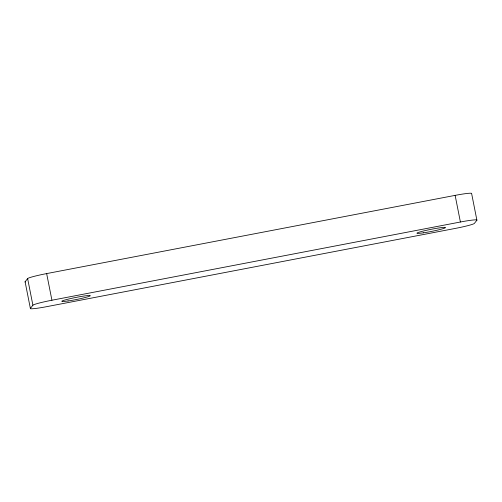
<?xml version="1.0" encoding="UTF-8"?>
<svg xmlns="http://www.w3.org/2000/svg" width="502" height="502" viewBox="0 0 502 502"><rect width="100%" height="100%" fill="white"/><g stroke="black" fill="none" stroke-linecap="round" stroke-linejoin="round"><path stroke-width="0.75" d="M25.1 281.791L27.629 278.591A18.147 1.33 -11.2 0 1 46.648 273.59L455.132 195.372A18.147 1.33 -11.2 0 1 471.629 193.571L476.9 220.209L474.371 223.409A18.147 1.33 -11.2 0 1 455.352 228.41L46.868 306.628A18.147 1.33 -11.2 0 1 30.371 308.429L25.1 281.791A18.147 1.33 -11.2 0 0 25.15 282.017M30.371 308.429L32.9 305.229A18.147 1.33 -11.2 0 1 51.926 300.227L460.403 222.009A18.147 1.33 -11.2 0 1 476.9 220.209M455.132 195.372L460.403 222.009M46.648 273.59L51.926 300.227M27.629 278.591L32.9 305.229M423.387 232.828A14.52 1.06 -11.2 0 0 445.469 227.644A14.52 1.06 -11.2 0 0 424.899 230.656A14.52 1.06 -11.2 0 0 423.387 232.828M68.09 300.955A14.52 1.06 -11.2 0 0 90.278 295.766A14.52 1.06 -11.2 0 0 69.841 298.74A14.52 1.06 -11.2 0 0 68.09 300.955"/></g></svg>
